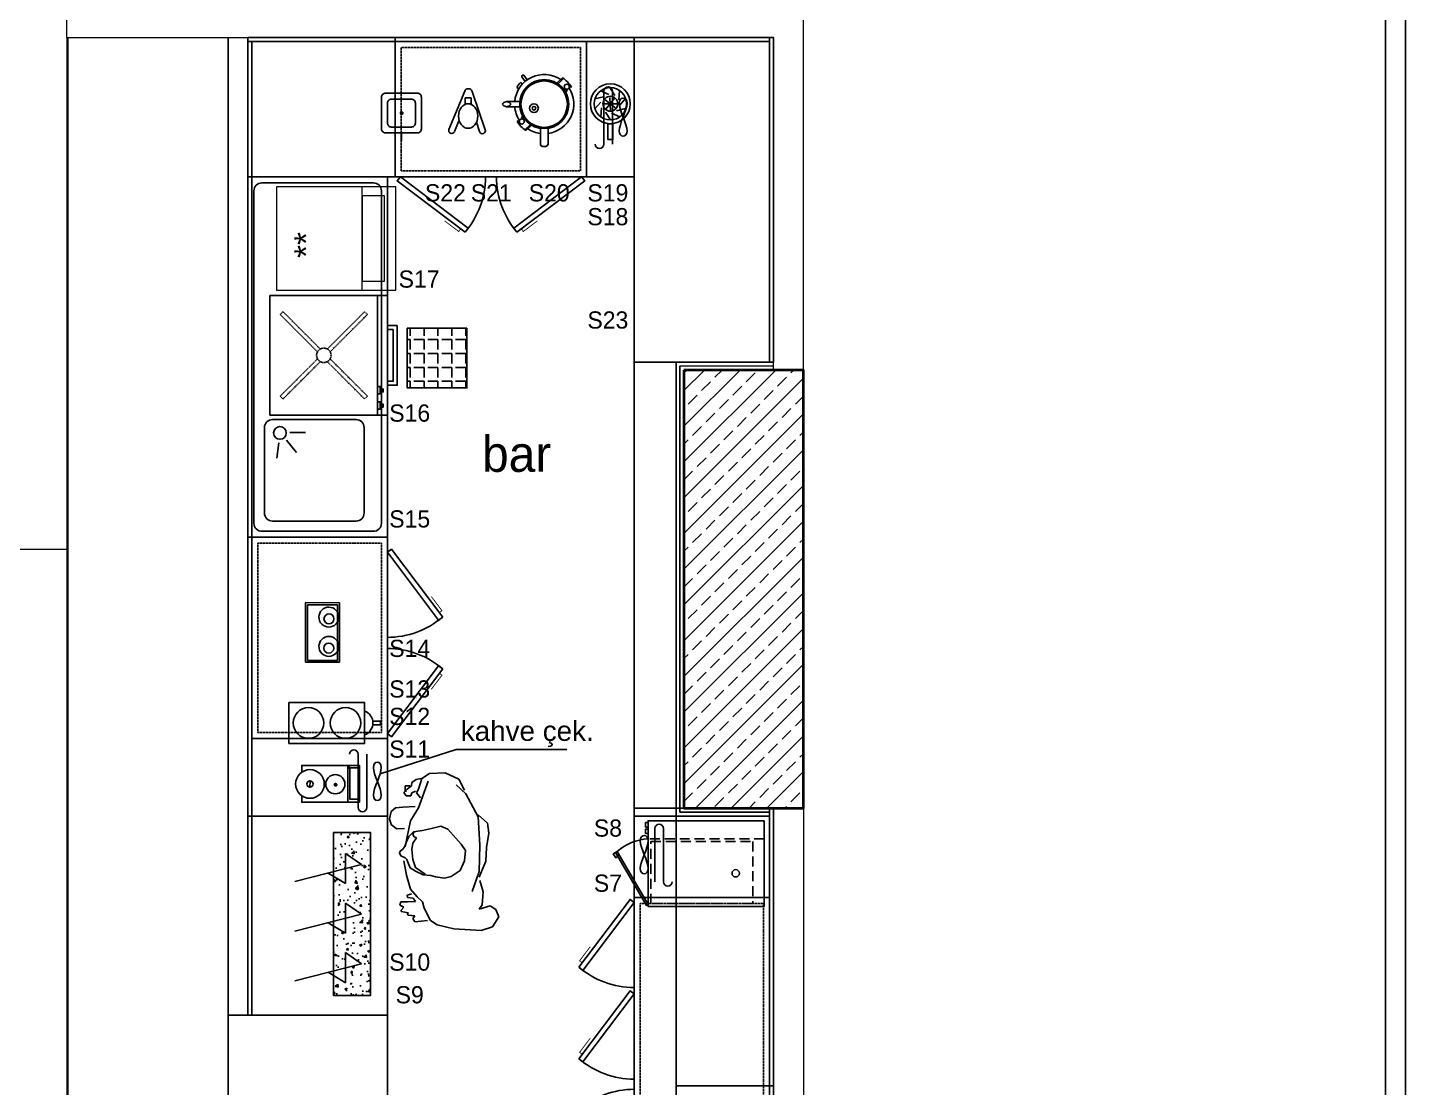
# Model space of a CAD drawing. Header units: millimetres. Extents: x 1650 to 6065, y 324 to 3836.
# Drawn here: x 3748 to 4440, y 2050 to 2582 of the extents above; entities that cross this region are included whole.
import ezdxf
from ezdxf.enums import TextEntityAlignment as Align

# ---------------------------------------------------------------- set-up
doc = ezdxf.new("R2010")
doc.units = ezdxf.units.MM
doc.linetypes.add('DASHED', pattern=[0.75, 0.5, -0.25])
for name, color, linetype in [('002 Çizgi', 7, 'Continuous'), ('A-370C-C', 30, 'Continuous'), ('Kıtc-002 Çizgi', 7, 'Continuous'), ('S2000-002 Çizgi', 7, 'Continuous')]:
    doc.layers.add(name, color=color, linetype=linetype)
for name, color, linetype, lineweight in [('A-WALL-FULL-3', 7, 'Continuous', 15), ('BAL-PERDE', 111, 'Continuous', 40), ('porselen kaplama', 181, 'Continuous', 5)]:
    doc.layers.add(name, color=color, linetype=linetype, lineweight=lineweight)
doc.layers.add('A-WALL-PATT-1', color=7, linetype='Continuous', lineweight=5, true_color=0x737373)
doc.styles.get("Standard").update_dxf_attribs({"font": 'arial.ttf'})
doc.styles.add('TAKSİM', font='GOTHIC.TTF', dxfattribs={"height": 20})

# ---------------------------------------------------------------- blocks, each defined once
blk = doc.blocks.new('R87')
at = {"color": 0, "linetype": 'ByBlock'}
for p, q in [((-258.1, 779.2), (-289.4, 728.8)), ((-200.5, 798.4), (-258.1, 779.2)), ((-63.6, 788.8), (-200.5, 798.4)), ((20.4, 769.6), (-63.6, 788.8)), ((54.1, 748), (20.4, 769.6)), ((-289.4, 728.8), (-275, 692.8)), ((-275, 692.8), (-246.1, 673.6)), ((85.3, 685.6), (54.1, 748)), ((68.5, 748), (133.3, 755.2)), ((133.3, 755.2), (142.9, 738.4)), ((142.9, 738.4), (133.3, 724)), ((133.3, 724), (166.9, 721.6)), ((171.7, 712), (164.5, 709.6)), ((164.5, 709.6), (200.6, 702.4)), ((166.9, 721.6), (171.7, 712)), ((200.6, 695.2), (188.6, 680.8)), ((200.6, 702.4), (200.6, 695.2)), ((-246.1, 673.6), (-190.9, 690.4)), ((-205.3, 668.8), (-210.1, 604)), ((-190.9, 690.4), (-205.3, 668.8)), ((94.9, 654.4), (85.3, 685.6)), ((121.3, 628), (94.9, 654.4)), ((154.9, 589.6), (121.3, 628)), ((169.3, 654.4), (128.5, 652)), ((128.5, 652), (140.5, 635.2)), ((140.5, 635.2), (169.3, 632.8)), ((203, 654.4), (169.3, 654.4)), ((169.3, 632.8), (171.7, 620.8)), ((188.6, 680.8), (207.8, 671.2)), ((207.8, 671.2), (203, 654.4)), ((-210.1, 604), (-193.3, 546.4)), ((-154.9, 601.6), (-190.9, 500.8)), ((171.7, 620.8), (147.7, 613.6)), ((174.1, 520), (154.9, 589.6)), ((-190.9, 529.6), (-224.5, 450.5)), ((-190.9, 500.8), (-193.3, 368.9)), ((-95.5, 496.9), (-116.6, 448.1)), ((-50.1, 526.3), (-95.5, 496.9)), ((-16.5, 535.6), (-50.1, 526.3)), ((28.1, 528), (-16.5, 535.6)), ((51.7, 522.1), (28.1, 528)), ((91.2, 517.9), (51.7, 522.1)), ((128.5, 481.6), (80.5, 515.2)), ((129.9, 500.3), (91.2, 517.9)), ((156, 483.4), (129.9, 500.3)), ((188.6, 448.1), (174.1, 520)), ((-224.5, 450.5), (-226.9, 380.9)), ((-116.6, 448.1), (-121.6, 396)), ((142.9, 440.9), (128.5, 481.6)), ((147.7, 390.5), (142.9, 440.9)), ((167.8, 454), (156, 483.4)), ((173.6, 440.6), (167.8, 454)), ((181.2, 433), (173.6, 440.6)), ((203.1, 422.1), (181.2, 433)), ((209, 408.6), (203.1, 422.1)), ((-226.9, 380.9), (-238.9, 308.9)), ((-193.3, 368.9), (-186.1, 227.3)), ((-121.6, 396), (-100.6, 364.9)), ((-100.6, 364.9), (-72.8, 333.8)), ((123.7, 332.9), (142.9, 359.3)), ((142.9, 359.3), (147.7, 390.5)), ((163.5, 326.3), (176.2, 355.7)), ((171.7, 328.1), (181.4, 378.5)), ((176.2, 355.7), (182.1, 375.9)), ((182.1, 375.9), (194.7, 391)), ((194.7, 391), (206.4, 399.4)), ((206.4, 399.4), (209, 408.6)), ((-238.9, 308.9), (-231.7, 258.5)), ((-72.8, 333.8), (-33.3, 289.3)), ((-33.3, 289.3), (1.2, 274.2)), ((1.2, 274.2), (49.1, 285.1)), ((49.1, 285.1), (94.6, 295.2)), ((94.6, 295.2), (140, 302.8)), ((135.7, 328.1), (123.7, 332.9)), ((142.9, 316.1), (135.7, 328.1)), ((135.7, 301.7), (142.9, 316.1)), ((140, 302.8), (163.5, 326.3)), ((154.9, 246.5), (171.7, 328.1)), ((183.8, 284.9), (224.6, 287.3)), ((224.6, 287.3), (251, 265.7)), ((-231.7, 258.5), (-186.1, 217.7)), ((-186.1, 227.3), (-123.7, 112.1)), ((114.1, 181.7), (154.9, 246.5)), ((251, 265.7), (260.6, 236.9)), ((260.6, 236.9), (251, 200.9)), ((66.1, 47.3), (114.1, 181.7)), ((193.4, 179.3), (130.9, 174.5)), ((229.4, 181.7), (193.4, 179.3)), ((251, 200.9), (229.4, 181.7)), ((-123.7, 112.1), (-75.6, 66.5)), ((-116.5, 92.9), (-87.6, 37.7)), ((97.3, 35.3), (114.1, 88.1)), ((123.7, 107.3), (104.5, 131.3)), ((114.1, 88.1), (123.7, 107.3)), ((128.5, 97.7), (147.7, 107.3)), ((147.7, 107.3), (152.5, 121.7)), ((150.1, 71.3), (147.7, 54.5)), ((171.7, 88.1), (150.1, 71.3)), ((152.5, 121.7), (176.5, 121.7)), ((157.3, 71.3), (181.4, 71.3)), ((188.6, 104.9), (171.7, 88.1)), ((181.4, 97.7), (174.1, 97.7)), ((176.5, 121.7), (188.6, 104.9)), ((181.4, 71.3), (181.4, 97.7)), ((-87.6, 37.7), (-20.4, 6.5)), ((-20.4, 6.5), (58.9, 8.9)), ((58.9, 8.9), (97.3, 35.3)), ((126.1, 40.1), (90.1, 32.9)), ((147.7, 54.5), (126.1, 40.1))]:
    blk.add_line(p, q, dxfattribs=at)
blk = doc.blocks.new('A$C1C4536AD')
at = {"layer": 'S2000-002 Çizgi'}
for points in [[(0, 29), (0, 0), (18.5, 0)], [(3.39, 29), (0, 29), (0, 26.84)], [(18.5, 26.95), (18.5, 29), (15.2, 29)], [(18.5, 0), (18.5, 29)], [(7.82, 24.81), (10.92, 24.88)], [(0, 5.79), (18.5, 5.79)], [(1.26, 0), (1.26, 4.77), (16.97, 4.77), (16.97, 0)]]:
    blk.add_lwpolyline(points, dxfattribs=at)
at = {"layer": 'S2000-002 Çizgi', "const_width": 1}
blk.add_lwpolyline([(9.18, 12.02, 1), (10.18, 12.02, 1)], format="xyb", close=True, dxfattribs=at)
at = {"layer": 'S2000-002 Çizgi'}
blk.add_lwpolyline([(0.33, 5.24), (1.35, 5.24), (1.35, 5.79), (0.33, 5.79)], close=True, dxfattribs=at)
for centre, radius in [((9.3, 24.88), 7.2), ((9.3, 24.88), 1.6), ((9.43, 12.15), 4.82)]:
    blk.add_circle(centre, radius, dxfattribs=at)
blk = doc.blocks.new('A$C3DDB3116')
at = {"layer": 'S2000-002 Çizgi'}
blk.add_lwpolyline([(0, 45.94), (20.5, 45.94), (20.5, 7.94), (0, 7.94), (0, 45.94)], dxfattribs=at)
blk.add_lwpolyline([(9.32, 3.72), (11.18, 3.72), (11.18, 0), (9.32, 0)], close=True, dxfattribs=at)
for centre in [(10.25, 36.07), (10.25, 17.5)]:
    blk.add_circle(centre, 7.7, dxfattribs=at)
blk.add_arc((10.25, 10.08), 6.37, 199.63449, 340.36551, dxfattribs=at)
blk = doc.blocks.new('A$C0D0247C1')
at = {"layer": 'S2000-002 Çizgi'}
for points in [[(2, 0), (18, 0, 0.414214), (20, 2), (20, 18, 0.414214), (18, 20), (2, 20, 0.414214), (0, 18), (0, 2, 0.414214)], [(5, 3), (15, 3, 0.414214), (17, 5), (17, 15, 0.414214), (15, 17), (5, 17, 0.414214), (3, 15), (3, 5, 0.414214)]]:
    blk.add_lwpolyline(points, format="xyb", close=True, dxfattribs=at)
at = {"layer": 'S2000-002 Çizgi', "const_width": 1}
blk.add_lwpolyline([(9.53, 10.08, 1), (10.53, 10.08, 1)], format="xyb", close=True, dxfattribs=at)
blk.add_lwpolyline([(20, 10), (23.95, 10)], dxfattribs=at)
blk = doc.blocks.new('A$C2B7B2AEF')
at = {"layer": 'S2000-002 Çizgi'}
for p, q in [((23.37, 33.48), (25.12, 35.78)), ((24.38, 32.7), (26.14, 35)), ((26.08, 35.45), (25.57, 35.84)), ((1.55, 29.58), (1.18, 29.93)), ((2.47, 30.71), (1.55, 29.58)), ((4.41, 29.07), (3.39, 27.82)), ((4.03, 27.2), (3.39, 27.82)), ((7.9, 31.47), (5.08, 34.17)), ((8.46, 31.82), (5.61, 34.55)), ((25.71, 31.44), (26.74, 32.22)), ((27.63, 28.89), (28.66, 29.66)), ((27.09, 22.56), (33.71, 22.56)), ((25.27, 13.5), (26.29, 14.75)), ((25.64, 15.37), (26.29, 14.75)), ((27.09, 20), (33.71, 20)), ((12.92, 9.11), (12.92, 1.28)), ((16.76, 9.11), (16.76, 1.28)), ((21.22, 10.74), (24.06, 8.02)), ((21.77, 11.1), (24.59, 8.4)), ((27.21, 11.86), (28.13, 12.99)), ((28.13, 12.99), (28.49, 12.64)), ((14.2, 0), (15.48, 0))]:
    blk.add_line(p, q, dxfattribs=at)
for centre, radius in [((3.55, 30.01), 1.28), ((14.84, 21.28), 12.32), ((14.84, 21.28), 11.68), ((19.97, 19.22), 2.18), ((19.97, 19.22), 0.896), ((26.13, 12.56), 1.28)]:
    blk.add_circle(centre, radius, dxfattribs=at)
for centre, radius, start, end in [((14.84, 21.28), 14.88, 4.93477, 123.82077), ((25.38, 35.58), 0.32, 52.56997, 142.56997), ((25.89, 35.19), 0.32, 322.56997, 52.56997), ((14.84, 21.28), 14.88, 146.72763, 262.58633), ((14.84, 21.28), 16.16, 124.81827, 147.66064), ((14.84, 21.28), 16.16, 31.21037, 42.57469), ((32.34, 21.28), 0.64, 129.41842, 230.58158), ((34.23, 18.98), 3.62, 98.2247, 129.41842), ((34.23, 23.58), 3.62, 230.58158, 261.7753), ((33.19, 18.98), 3.62, 50.58158, 81.7753), ((33.19, 23.58), 3.62, 278.2247, 309.41842), ((35.08, 21.28), 0.64, 309.41842, 50.58158), ((14.84, 21.28), 14.88, 326.72763, 355.06523), ((14.84, 21.28), 14.88, 277.41367, 303.82077), ((14.84, 21.28), 16.16, 304.81827, 327.66064), ((14.2, 1.28), 1.28, 180, 270), ((15.48, 1.28), 1.28, 270, 0)]:
    blk.add_arc(centre, radius, start, end, dxfattribs=at)
blk = doc.blocks.new('A$C4AF1199D')
at = {"layer": 'S2000-002 Çizgi'}
for points in [[(5.4, 24.63), (5.79, 20.04)], [(7.66, 20.97), (12.41, 15.17)], [(10.19, 26.12), (7.81, 22.18)], [(10.18, 21.16), (10, 14.25)], [(14.95, 24.51), (10.7, 22.72)], [(17.85, 20.42), (13.36, 21.46)], [(2.34, 15.58), (6.83, 14.54)], [(2.4, 20.6), (5.42, 17.12)], [(6.25, 18), (13.75, 18)], [(12.59, 19.94), (7.13, 15.7)], [(14.79, 11.37), (14.4, 15.96)], [(17.79, 15.4), (14.77, 18.88)], [(5.24, 11.49), (9.49, 13.28)], [(10, 9.88), (12.38, 13.82)]]:
    blk.add_lwpolyline(points, dxfattribs=at)
blk.add_lwpolyline([(8.75, 0), (11.25, 0), (11.25, 8), (8.75, 8)], close=True, dxfattribs=at)
for radius in [10, 8.12, 3.75]:
    blk.add_circle((10, 18), radius, dxfattribs=at)
blk = doc.blocks.new('A$C7D36761A')
at = {"layer": 'S2000-002 Çizgi'}
for points in [[(2.84, 21.45), (4.45, 16.75, 0.691141)], [(0, 20.47), (6.62, 1.21, 0.691141), (10.36, 1.1), (18.29, 20.3)]]:
    blk.add_lwpolyline(points, format="xyb", dxfattribs=at)
for points in [[(13.14, 15.69), (15.51, 21.45)], [(7.07, 7.73), (7.07, 4.38)], [(10.07, 7.71), (10.07, 4.38)], [(7.07, 4.38), (10.07, 4.38)]]:
    blk.add_lwpolyline(points, dxfattribs=at)
for centre, start, end in [((1.42, 20.96), 18.97681, 198.97681), ((16.9, 20.88), 337.5765, 157.5765)]:
    blk.add_arc(centre, 1.5, start, end, dxfattribs=at)
blk.add_ellipse((8.6, 13.59), major_axis=(0, -6.18), ratio=0.781319, dxfattribs=at)
blk = doc.blocks.new('A$C34155D76')
at = {"layer": 'Kıtc-002 Çizgi', "lineweight": 13}
for points in [[(0, 51.92), (0, 0), (60, 0), (60, 51.92)], [(5.64, 47.33), (5.64, 4.59), (16.91, 4.59), (16.91, 47.33)]]:
    blk.add_lwpolyline(points, close=True, dxfattribs=at)
blk.add_lwpolyline([(16.91, 51.92), (16.91, 0)], dxfattribs=at)
blk.add_text('**', height=12, rotation=270, dxfattribs=at).set_placement((39.01, 35.73))
blk = doc.blocks.new('A$C521B02A0')
at = {"layer": 'S2000-002 Çizgi'}
blk.add_line((6.65, 10), (10.64, 10), dxfattribs=at)
for points in [[(0, 64), (0, 10), (60, 10), (60, 64)], [(0, 64), (0, 5), (60, 5), (60, 64)], [(3, 10), (6.65, 10), (6.65, 8.54), (3, 8.54)], [(3.97, 8.54), (5.43, 8.54), (5.43, 7.08), (3.97, 7.08)], [(10.64, 10), (14.29, 10), (14.29, 8.54), (10.64, 8.54)], [(11.61, 8.54), (13.07, 8.54), (13.07, 7.08), (11.61, 7.08)], [(45, 0), (15, 0), (15, 5), (45, 5)], [(43, 2), (17, 2), (17, 5), (43, 5)]]:
    blk.add_lwpolyline(points, close=True, dxfattribs=at)
at = {"layer": 'S2000-002 Çizgi', "linetype": 'DASHED'}
for points in [[(8.08, 57.42), (9.49, 58.84)], [(8.08, 57.42), (26.83, 38.67)], [(9.49, 58.84), (28.24, 40.09)], [(31.86, 40.19), (50.51, 58.84)], [(33.27, 38.77), (51.92, 57.42)], [(50.51, 58.84), (51.92, 57.42)], [(26.73, 35.06), (8.08, 16.41)], [(33.17, 35.16), (51.92, 16.41)], [(28.14, 33.64), (9.49, 15)], [(31.76, 33.74), (50.51, 15)], [(9.49, 15), (8.08, 16.41)], [(50.51, 15), (51.92, 16.41)]]:
    blk.add_lwpolyline(points, dxfattribs=at)
blk.add_circle((30, 36.92), 3.63, dxfattribs=at)
blk = doc.blocks.new('A$C3af8c8e7')
at = {"layer": 'S2000-002 Çizgi'}
blk.add_line((2, 140), (2, 0), dxfattribs=at)
for points in [[(70, 140), (0, 140), (0, 0), (70, 0)], [(66.97, 129.56), (66.8, 128.1), (66.35, 126.4), (65.71, 124.54), (64.97, 122.59), (64.24, 120.64), (63.6, 118.78), (63.14, 117.07), (62.97, 115.62), (63.14, 114.47), (63.6, 113.66), (64.24, 113.17), (64.97, 113), (65.71, 113.17), (66.35, 113.66), (66.8, 114.47), (66.97, 115.62), (66.8, 117.07), (66.35, 118.78), (65.71, 120.64), (64.97, 122.59), (64.24, 124.54), (63.6, 126.4), (63.14, 128.1), (62.97, 129.56), (63.14, 130.7), (63.6, 131.52), (64.24, 132.01), (64.97, 132.17), (65.71, 132.01), (66.35, 131.52), (66.8, 130.7)], [(97.82, 66.04), (72.05, 100.15), (70, 98.6), (95.77, 64.49)], [(97.82, 40.09), (72.05, 5.98), (70, 7.53), (95.77, 41.64)]]:
    blk.add_lwpolyline(points, close=True, dxfattribs=at)
for points in [[(55.32, 135.67), (55.32, 109, -1), (50.97, 109)], [(59.66, 109), (59.66, 135.67, 1), (55.32, 135.67)]]:
    blk.add_lwpolyline(points, format="xyb", dxfattribs=at)
blk.add_lwpolyline([(2, 101), (70, 101)], dxfattribs=at)
at = {"layer": 'S2000-002 Çizgi', "linetype": 'DASHED'}
blk.add_lwpolyline([(5, 98), (5, 3), (67, 3), (67, 98)], close=True, dxfattribs=at)
at = {"layer": 'S2000-002 Çizgi', "const_width": 0.428}
for points in [[(96.12, 68.28), (97.44, 69.28), (93.18, 74.91), (92.09, 76.36)], [(96.12, 37.85), (97.44, 36.85), (93.18, 31.22), (92.09, 29.77)]]:
    blk.add_lwpolyline(points, dxfattribs=at)
at = {"layer": 'S2000-002 Çizgi'}
for centre, start, end in [((70, 98.6), 270, 310.50921), ((70, 7.53), 49.49079, 90)]:
    blk.add_arc(centre, 42.75, start, end, dxfattribs=at)
blk = doc.blocks.new('A$Cf765aee4')
at = {"layer": 'S2000-002 Çizgi'}
for p, q in [((19.34, 48.71), (24.35, 42.61)), ((21, 52.62), (28.89, 52.62)), ((15.53, 47.48), (14.42, 39.67))]:
    blk.add_line(p, q, dxfattribs=at)
for points in [[(70, 181), (70, 0), (0, 0), (0, 181)], [(2, 0), (0, 0), (0, 181), (2, 181)]]:
    blk.add_lwpolyline(points, close=True, dxfattribs=at)
for points in [[(67, 174), (67, 7, -0.414214), (63, 3), (7, 3, -0.414214), (3, 7), (3, 174, -0.414214), (7, 178), (63, 178, -0.414214)], [(58.29, 55.14), (58.29, 12.14, -0.414214), (54.29, 8.14), (12.29, 8.14, -0.414214), (8.29, 12.14), (8.29, 55.14, -0.414214), (12.29, 59.14), (54.29, 59.14, -0.414214)]]:
    blk.add_lwpolyline(points, format="xyb", close=True, dxfattribs=at)
blk.add_circle((16.03, 52.42), 3.19, dxfattribs=at)
blk = doc.blocks.new('A$C0b5bb919')
at = {"layer": 'S2000-002 Çizgi'}
blk.add_line((120, 95.82), (0, 95.82), dxfattribs=at)
for points in [[(120, 27.82), (120, 97.82), (0, 97.82), (0, 27.82)], [(116.43, 64.81), (116.26, 63.36), (115.81, 61.65), (115.17, 59.79), (114.43, 57.84), (113.7, 55.89), (113.06, 54.03), (112.6, 52.33), (112.43, 50.87), (112.6, 49.73), (113.06, 48.91), (113.7, 48.42), (114.43, 48.25), (115.17, 48.42), (115.81, 48.91), (116.26, 49.73), (116.43, 50.87), (116.26, 52.33), (115.81, 54.03), (115.17, 55.89), (114.43, 57.84), (113.7, 59.79), (113.06, 61.65), (112.6, 63.36), (112.43, 64.81), (112.6, 65.96), (113.06, 66.77), (113.7, 67.26), (114.43, 67.43), (115.17, 67.26), (115.81, 66.77), (116.26, 65.96)], [(35.09, 0), (0.98, 25.77), (2.53, 27.82), (36.64, 2.05)], [(61.04, 0), (95.15, 25.77), (93.6, 27.82), (59.49, 2.05)]]:
    blk.add_lwpolyline(points, close=True, dxfattribs=at)
at = {"layer": 'S2000-002 Çizgi', "linetype": 'DASHED'}
blk.add_lwpolyline([(93, 92.82), (3, 92.82), (3, 30.82), (93, 30.82)], close=True, dxfattribs=at)
at = {"layer": 'S2000-002 Çizgi'}
blk.add_lwpolyline([(96, 95.82), (96, 27.82)], dxfattribs=at)
for points in [[(104.78, 70.92), (104.78, 44.25, -1), (100.43, 44.25)], [(109.12, 44.25), (109.12, 70.92, 1), (104.78, 70.92)]]:
    blk.add_lwpolyline(points, format="xyb", dxfattribs=at)
at = {"layer": 'S2000-002 Çizgi', "const_width": 0.428}
for points in [[(32.85, 1.7), (31.85, 0.38), (26.22, 4.63), (24.77, 5.72)], [(63.28, 1.7), (64.28, 0.38), (69.91, 4.63), (71.36, 5.72)]]:
    blk.add_lwpolyline(points, dxfattribs=at)
at = {"layer": 'S2000-002 Çizgi'}
for centre, start, end in [((2.53, 27.82), 319.49079, 0), ((93.6, 27.82), 180, 220.50921)]:
    blk.add_arc(centre, 42.75, start, end, dxfattribs=at)
blk = doc.blocks.new('188-70')
at = {"layer": '002 Çizgi', "color": 7}
blk.add_line((24.33, -110.05), (24.33, 77.95), dxfattribs=at)
for points in [[(-43.67, -110.05), (26.33, -110.05), (26.33, 77.95), (-43.67, 77.95)], [(-71.34, 41.26), (-45.73, 75.49), (-43.67, 73.95), (-69.29, 39.73)], [(-71.49, 15.89), (-45.72, -18.22), (-43.67, -16.67), (-69.44, 17.44)], [(-71.49, -30.08), (-45.72, -64.19), (-43.67, -62.65), (-69.44, -28.54)], [(-40.65, -93.61), (-40.48, -92.15), (-40.02, -90.45), (-39.38, -88.58), (-38.65, -86.63), (-37.91, -84.69), (-37.27, -82.82), (-36.82, -81.12), (-36.64, -79.66), (-36.82, -78.52), (-37.27, -77.7), (-37.91, -77.21), (-38.65, -77.05), (-39.38, -77.21), (-40.02, -77.7), (-40.48, -78.52), (-40.65, -79.66), (-40.48, -81.12), (-40.02, -82.82), (-39.38, -84.69), (-38.65, -86.63), (-37.91, -88.58), (-37.27, -90.45), (-36.82, -92.15), (-36.64, -93.61), (-36.82, -94.75), (-37.27, -95.57), (-37.91, -96.06), (-38.65, -96.22), (-39.38, -96.06), (-40.02, -95.57), (-40.48, -94.75)]]:
    blk.add_lwpolyline(points, close=True, dxfattribs=at)
at = {"layer": '002 Çizgi', "color": 7, "linetype": 'DASHED'}
blk.add_lwpolyline([(21.33, -62.05), (21.33, 74.95), (-40.67, 74.95), (-40.67, -62.05)], close=True, dxfattribs=at)
at = {"layer": '002 Çizgi', "color": 7, "const_width": 0.427}
for points in [[(-69.65, 43.51), (-70.98, 44.51), (-66.75, 50.16), (-65.66, 51.61)], [(-69.79, 13.65), (-71.11, 12.65), (-66.86, 7.02), (-65.77, 5.58)], [(-69.79, -32.33), (-71.11, -33.32), (-66.86, -38.96), (-65.77, -40.4)]]:
    blk.add_lwpolyline(points, dxfattribs=at)
at = {"layer": '002 Çizgi', "color": 7}
blk.add_lwpolyline([(24.33, -65.05), (-43.67, -65.05)], dxfattribs=at)
for points in [[(-33.34, -73.04), (-33.34, -99.71, 1), (-28.99, -99.71)], [(-28.99, -99.71), (-28.99, -73.04, -1), (-24.65, -73.04)]]:
    blk.add_lwpolyline(points, format="xyb", dxfattribs=at)
for centre, start, end in [((-43.67, 73.95), 229.75503, 270), ((-43.67, -16.67), 90, 130.50921), ((-43.67, -62.65), 90, 130.50921)]:
    blk.add_arc(centre, 42.75, start, end, dxfattribs=at)
blk = doc.blocks.new('A$C3D964BC5')
at = {"layer": 'S2000-002 Çizgi', "linetype": 'DASHED', "ltscale": 10}
blk.add_line((9, 75.89), (9, 17.49), dxfattribs=at)
at = {"layer": 'S2000-002 Çizgi'}
for points in [[(0, 75.89), (43, 75.89), (43, 17.49), (0, 17.49)], [(0.91, 17.49), (3.16, 17.49), (3.16, 16.29), (0.91, 16.29)], [(4.19, 17.49), (6.44, 17.49), (6.44, 16.29), (4.19, 16.29)], [(15.95, 1.09), (42.53, 16.66), (41.98, 17.49), (15.39, 1.92)], [(15.95, 1.09), (17.85, 2.36), (18.58, 1.27), (16.68, 0)]]:
    blk.add_lwpolyline(points, close=True, dxfattribs=at)
at = {"layer": 'S2000-002 Çizgi', "linetype": 'DASHED', "ltscale": 10}
blk.add_lwpolyline([(10.38, 70.15), (41.61, 70.15), (41.61, 18.96), (10.38, 18.96)], close=True, dxfattribs=at)
at = {"layer": 'S2000-002 Çizgi'}
blk.add_circle((26.37, 61.53), 1.85, dxfattribs=at)
blk.add_arc((36.09, 19.51), 27.17, 184.27712, 220.36586, dxfattribs=at)
blk = doc.blocks.new('turkkahve-flat-1')
for p, q in [((0, 0), (0, 29.95)), ((0, 29.95), (17.09, 29.95)), ((16.08, 29.1), (1, 29.1)), ((1, 29.1), (1, 1.14)), ((16.08, 1.14), (16.08, 29.1)), ((17.09, 29.95), (17.09, 0)), ((17.09, 0), (0, 0)), ((1, 1.14), (16.08, 1.14))]:
    blk.add_line(p, q)
for centre, major_axis in [((11.73, 21.97), (1.91, 4.62)), ((11.69, 22.83), (0.96, 2.31)), ((11.69, 7.26), (1.91, 4.62)), ((11.73, 8.13), (0.96, 2.31))]:
    blk.add_ellipse(centre, major_axis=major_axis, ratio=1)

msp = doc.modelspace()

# ---------------------------------------------------------------- hatches: boundary and pattern name
h = msp.add_hatch()
h.set_pattern_fill('ANGLE', color=256, angle=180)
h.set_pattern_definition([(180, (12126.168, 5142.311), (3e-12, -6.985), [5.08, -1.905]), (270, (12126.168, 5142.311), (6.985, 3e-12), [5.08, -1.905])])
h.paths.add_polyline_path([(3938.312, 2400.83), (3968.312, 2400.83), (3968.312, 2430.83), (3938.312, 2430.83)])
h = msp.add_hatch()
h.set_pattern_fill('AR-CONC', color=256, scale=0.06)
h.set_pattern_definition([(50, (-24317.664, 19520.612), (10.9310801, -0.9563451), [1.143, -12.573]), (355, (-24317.664, 19520.612), (-2.1146053, 11.4634107), [0.9144, -10.058435]), (100.451445, (-24316.753, 19520.532), (8.8164748, 10.507065), [0.9714005, -10.6854147]), (46.1842, (-24317.664, 19523.66), (16.2647425, -2.5225397), [1.7145, -18.8595]), (96.63556, (-24316.308, 19523.45), (14.244248, 14.8455675), [1.457101, -16.0281365]), (351.18415, (-24317.664, 19523.66), (14.244248, 14.8455675), [1.371598, -15.087584]), (21, (-24316.14, 19522.898), (9.0968635, -6.135912), [1.143, -12.573]), (326, (-24316.14, 19522.898), (3.7081217, 11.051278), [0.9144, -10.0584]), (71.451445, (-24315.382, 19522.386), (12.804985, 4.915366), [0.9714005, -10.6853963]), (37.5, (-24317.6638, 19520.6117), (0.1853162, 5.07330233), [0, -9.93648, 0, -10.2108, 0, -10.0965]), (7.5, (-24317.664, 19520.6117), (4.00917975, 6.0108345), [0, -5.82168, 0, -9.70788, 0, -3.8481]), (327.5, (-24321.0623, 19520.6117), (8.1354357, -0.34372464), [0, -3.81, 0, -11.8872, 0, -15.7734]), (317.5, (-24322.586, 19520.612), (8.8877509, 1.5255895), [0, -4.953, 0, -7.89432, 0, -11.2014])])
h.paths.add_polyline_path([(3919.818, 2177.604), (3901.343, 2177.604), (3901.343, 2157.876), (3907.363, 2159.409), (3907.363, 2167.02), (3915.251, 2161.417), (3907.363, 2159.409), (3907.363, 2151.871), (3901.343, 2155.482), (3901.343, 2132.973), (3907.363, 2134.506), (3907.363, 2142.117), (3915.251, 2136.514), (3907.363, 2134.506), (3907.363, 2126.968), (3901.343, 2130.579), (3901.343, 2108.07), (3907.363, 2109.602), (3907.363, 2117.214), (3915.251, 2111.611), (3907.363, 2109.602), (3907.363, 2102.064), (3901.343, 2105.675), (3901.343, 2095.631), (3919.818, 2095.631)])
at = {"layer": 'A-WALL-PATT-1'}
h = msp.add_hatch(dxfattribs=at)
h.set_pattern_fill('ANSI33', color=256, scale=2, style=0)
h.set_pattern_definition([(45, (-71799.261, 82599.877), (-8.9802561, 8.9802561), []), (45, (-71790.281, 82599.877), (-8.9802561, 8.9802561), [6.35, -3.175])])
h.paths.add_polyline_path([(4137.312, 2189.83), (4137.312, 2409.83), (4077.312, 2409.83), (4077.312, 2189.83)], flags=0)

# ---------------------------------------------------------------- linework, layer by layer
for p, q in [((3924.66, 2207.055, 0), (3962.857, 2219.311)), ((3962.857, 2219.311), (4018.501, 2219.311)), ((3915.251, 2161.417, 0), (3907.363, 2167.02, 0)), ((3907.363, 2167.02, 0), (3907.363, 2151.871, 0)), ((3881.83, 2152.909, 0), (3915.251, 2161.417, 0)), ((3907.363, 2151.871, 0), (3898.541, 2157.163, 0)), ((3915.251, 2136.514, 0), (3907.363, 2142.117, 0)), ((3907.363, 2142.117, 0), (3907.363, 2126.968, 0)), ((3881.83, 2128.005, 0), (3915.251, 2136.514, 0)), ((3907.363, 2126.968, 0), (3898.541, 2132.26, 0)), ((3881.83, 2103.102, 0), (3915.251, 2111.611, 0)), ((3915.251, 2111.611, 0), (3907.363, 2117.214, 0)), ((3907.363, 2117.214, 0), (3907.363, 2102.064, 0)), ((3907.363, 2102.064, 0), (3898.541, 2107.356, 0))]:
    msp.add_line(p, q)
at = {"elevation": 0}
for points in [[(2484.846, 324.381), (2484.846, 3585.452), (4439.712, 3585.452), (4439.712, 324.381)], [(2494.846, 334.381), (2494.846, 3575.452), (4429.712, 3575.452), (4429.712, 334.381)], [(3858.312, 2506.83), (3932.312, 2506.83), (3932.312, 2576.83), (3858.312, 2576.83)], [(3932.312, 2574.83), (3858.312, 2574.83), (3858.312, 2576.83), (3932.312, 2576.83)], [(3860.312, 2506.83), (3858.312, 2506.83), (3858.312, 2574.83), (3860.312, 2574.83)], [(4052.312, 2413.83), (4122.312, 2413.83), (4122.312, 2576.83), (4052.312, 2576.83)], [(4052.312, 2574.83), (4120.312, 2574.83), (4120.312, 2576.83), (4052.312, 2576.83)], [(4120.312, 2576.83), (4122.312, 2576.83), (4122.312, 2413.83), (4120.312, 2413.83)], [(3968.312, 2430.83), (3938.312, 2430.83), (3938.312, 2400.83), (3968.312, 2400.83)], [(3928.312, 2085.83), (3858.312, 2085.83), (3858.312, 2185.83), (3928.312, 2185.83)], [(3860.312, 2185.83), (3858.312, 2185.83), (3858.312, 2085.83), (3860.312, 2085.83)], [(3901.343, 2177.604), (3919.818, 2177.604), (3919.818, 2095.631), (3901.343, 2095.631)]]:
    msp.add_lwpolyline(points, close=True, dxfattribs=at)
at = {"layer": 'A-370C-C', "ltscale": 50}
for p, q in [((3848.312, 2085.83, 0), (3848.312, 2576.83, 0)), ((4073.312, 2413.83, 0), (4052.312, 2413.83, 0)), ((4052.312, 2413.83, 0), (4052.312, 2185.83, 0)), ((4122.312, 2413.83, 0), (4073.312, 2413.83, 0)), ((4073.312, 2413.83, 0), (4073.312, 2185.83, 0)), ((4075.312, 2411.83, 0), (4075.312, 2187.83, 0)), ((4120.312, 2187.83, 0), (4075.312, 2187.83, 0)), ((4073.312, 2185.83, 0), (4052.312, 2185.83, 0)), ((4120.312, 2185.83, 0), (4073.312, 2185.83, 0)), ((4073.312, 2185.83, 0), (4073.312, 1684.83, 0)), ((4073.312, 2050.33, 0), (4122.312, 2050.33, 0))]:
    msp.add_line(p, q, dxfattribs=at)
at = {"layer": 'A-370C-C', "ltscale": 50, "elevation": 0}
msp.add_lwpolyline([(3848.312, 1744.83), (3928.312, 1744.83), (3928.312, 2085.83), (3848.312, 2085.83)], close=True, dxfattribs=at)
at = {"layer": 'A-WALL-FULL-3'}
for p, q in [((4137.312, 2409.83, 0), (4137.312, 2726.83, 0)), ((3767.312, 2576.83, 0), (3767.312, 2606.83, 0)), ((3767.312, 2576.83, 0), (4122.312, 2576.83, 0)), ((4122.312, 2409.83, 0), (4122.312, 2576.83, 0)), ((4120.312, 2189.83, 0), (4120.312, 2050.33, 0)), ((4122.312, 2189.83, 0), (4122.312, 1684.83, 0)), ((4137.312, 2189.83, 0), (4137.312, 1684.83, 0))]:
    msp.add_line(p, q, dxfattribs=at)
at = {"layer": 'BAL-PERDE', "elevation": 0}
msp.add_lwpolyline([(4077.312, 2409.83), (4077.312, 2189.83), (4137.312, 2189.83), (4137.312, 2409.83)], close=True, dxfattribs=at)
at = {"layer": 'porselen kaplama'}
for p, q in [((3767.312, 2576.83, 0), (3767.312, 1684.83, 0)), ((3767.812, 2576.83, 0), (3767.812, 1684.83, 0)), ((4122.312, 2411.83, 0), (4075.312, 2411.83, 0)), ((3617.312, 2319.83, 0), (3767.312, 2319.83, 0))]:
    msp.add_line(p, q, dxfattribs=at)
at = {"layer": 'porselen kaplama', "elevation": 0}
msp.add_lwpolyline([(2484.846, 3585.452), (4439.712, 3585.452), (4439.712, 324.381), (2484.846, 324.381)], close=True, dxfattribs=at)
msp.add_lwpolyline([(2484.846, 3585.452), (4439.712, 3585.452), (4439.712, 324.381), (2484.846, 324.381)], close=True, dxfattribs=at)

# ---------------------------------------------------------------- block references
for name, p in [('A$C0b5bb919', (3932.312, 2479.015, 0)), ('A$Cf765aee4', (3858.312, 2325.83, 0))]:
    msp.add_blockref(name, p)
at = {"extrusion": (4.54741e-07, -4.81981e-07, -1), "zscale": -1, "rotation": 180.1658732436601}
msp.add_blockref('turkkahve-flat-1', (-3887.266, 2293.024, 0.001), dxfattribs=at)
at = {"xscale": 0.1, "yscale": 0.1, "zscale": 0.1, "rotation": 180}
msp.add_blockref('R87', (3955.381, 2208.125, 0), dxfattribs=at)
at = {"layer": 'porselen kaplama', "xscale": -1, "rotation": 180}
msp.add_blockref('A$C3af8c8e7', (3858.312, 2325.83, 0), dxfattribs=at)
at = {"layer": 'S2000-002 Çizgi', "xscale": -1}
for name, p in [('A$C2B7B2AEF', (4021.944, 2522.098, 0)), ('A$C4AF1199D', (4050.323, 2525.547, 0))]:
    msp.add_blockref(name, p, dxfattribs=at)
at = {"layer": 'S2000-002 Çizgi'}
for name, p, rotation in [('A$C0D0247C1', (3925.405, 2548.885, 0), 270), ('A$C7D36761A', (3977.519, 2550.996, 0), 180.0000000000247), ('A$C34155D76', (3932.552, 2501.831, 0), 180.0000000000247), ('A$C521B02A0', (3933.312, 2387.207, 0), 90.00000000002404), ('A$C3D964BC5', (4041.759, 2183.439, 0), 270)]:
    msp.add_blockref(name, p, dxfattribs=dict(at, rotation=rotation))
at = {"layer": 'S2000-002 Çizgi', "xscale": -1}
for name, p, rotation in [('A$C3DDB3116', (3924.795, 2242.805, 0), 90), ('A$C1C4536AD', (3914.319, 2211.218, 0), 90.00000000002285), ('188-70', (4095.986, 2079.784, 0), 180)]:
    msp.add_blockref(name, p, dxfattribs=dict(at, rotation=rotation))

# ---------------------------------------------------------------- texts
at = {"style": 'TAKSİM'}
for s, p in [('S22', (3957.492, 2494.502, 0)), ('S21', (3980.514, 2494.502, 0)), ('S20', (4009.614, 2494.502, 0)), ('S19', (4039.083, 2494.502, 0)), ('S18', (4039.083, 2482.534, 0)), ('S17', (3944.261, 2451.195, 0)), ('S23', (4039.083, 2430.644, 0)), ('S16', (3939.543, 2383.896, 0)), ('S15', (3939.543, 2330.727, 0)), ('S14', (3939.543, 2265.72, 0)), ('S13', (3939.543, 2245.33, 0)), ('S12', (3939.543, 2231.553, 0)), ('S11', (3939.543, 2215.133, 0)), ('S8', (4039.118, 2175.468, 0)), ('S7', (4039.118, 2147.788, 0)), ('S10', (3939.543, 2108.164, 0)), ('S9', (3939.543, 2091.744, 0))]:
    msp.add_text(s, height=8.64, dxfattribs=at).set_placement(p, align=Align.CENTER)
msp.add_text('bar', height=18, dxfattribs=at).set_placement((3975.873, 2358.701, 0))
at = {"layer": 'porselen kaplama'}
msp.add_text('kahve çek.', height=10.0031, dxfattribs=at).set_placement((3965.195, 2223.564, 0))

doc.saveas('drawing.dxf')
